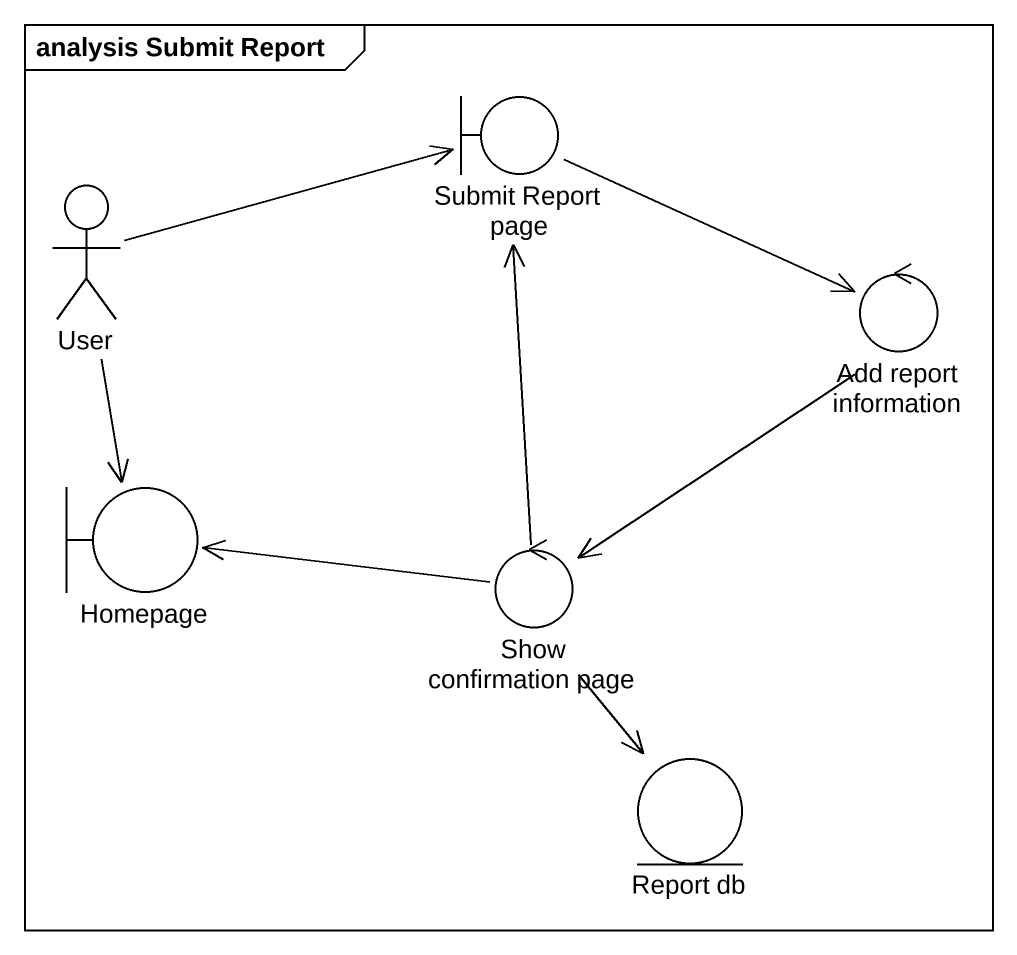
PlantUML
@startuml
mainframe analysis Submit Report
boundary "Submit Report page" as Submit_Report_page
actor User
control "Add report information" as Add_report_information
boundary Homepage
control "Show confirmation page" as Show_confirmation_page
entity "Report db" as Report_db
Submit_Report_page -right-> Add_report_information
User -right-> Submit_Report_page
User --> Homepage
Add_report_information --> Show_confirmation_page
Show_confirmation_page -up-> Submit_Report_page
Show_confirmation_page -left-> Homepage
Show_confirmation_page --> Report_db
@enduml
